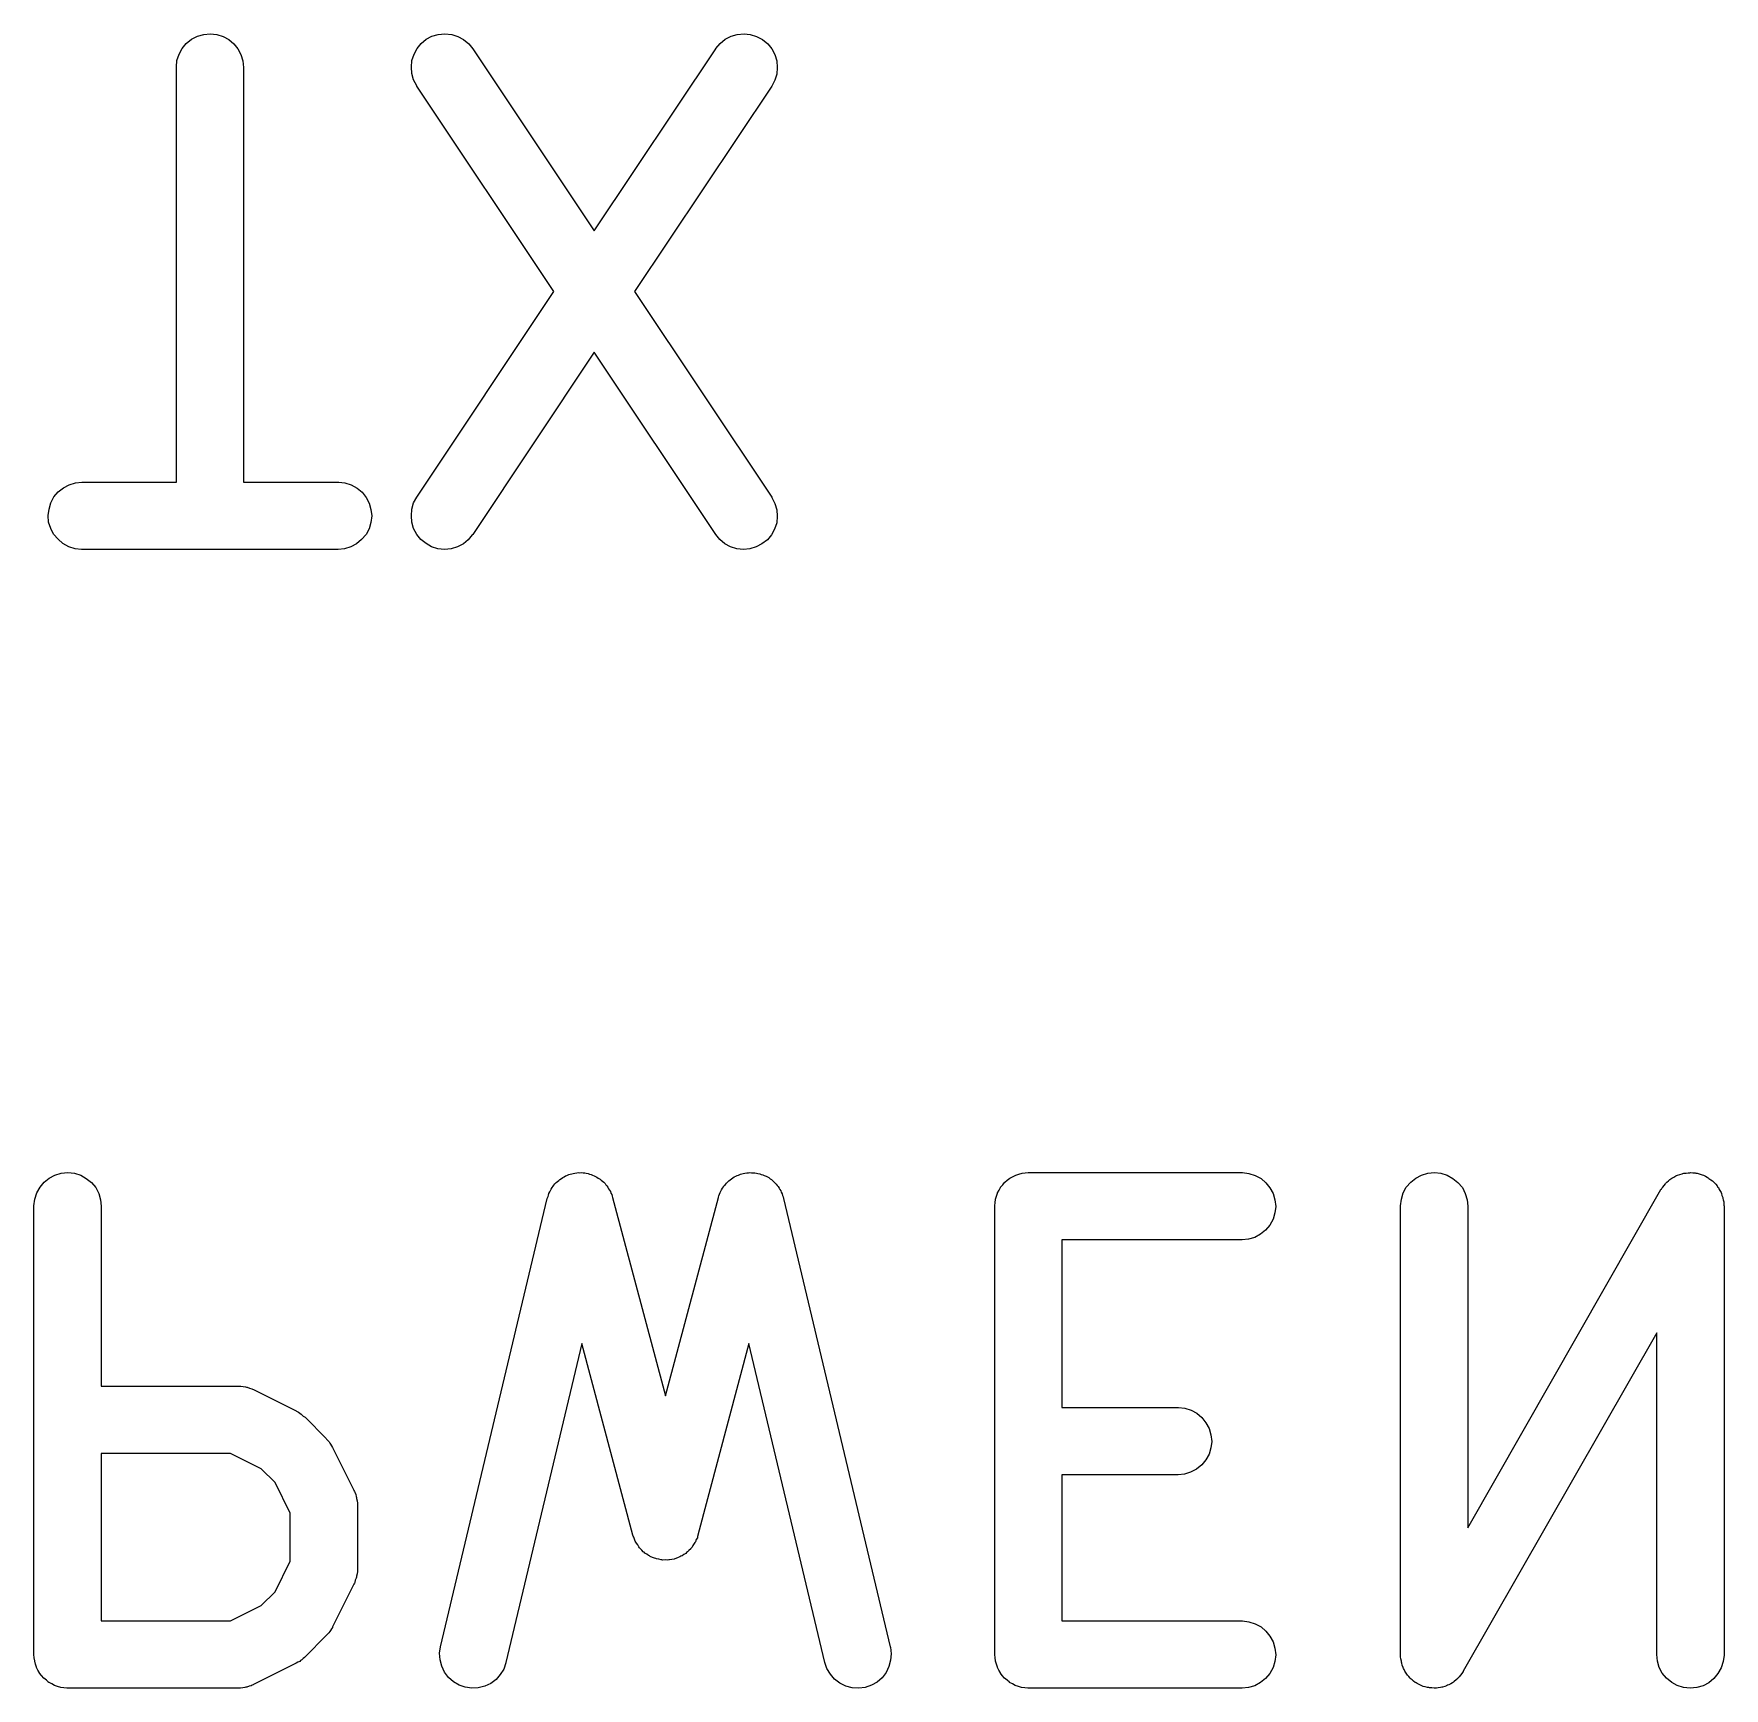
# Model space of a CAD drawing. Extents: x 103.5 to 118.5, y -88 to -79.
# Drawn here: x 103.525 to 107.295, y -87.999 to -84.309 of the extents above; entities that cross this region are included whole.
import ezdxf

# ---------------------------------------------------------------- set-up
doc = ezdxf.new("R2010")
doc.units = 0
doc.layers.add('BLACK', color=7, linetype='CONTINUOUS')

msp = doc.modelspace()

# ---------------------------------------------------------------- linework, layer by layer
at = {"layer": 'BLACK', "linetype": 'CONTINUOUS'}
for p, q in [((103.856, -84.3412), (103.865, -84.33)), ((103.865, -84.33), (103.877, -84.3209)), ((103.877, -84.3209), (103.89, -84.3141)), ((103.89, -84.3141), (103.904, -84.3099)), ((103.904, -84.3099), (103.918, -84.3086)), ((103.918, -84.3086), (103.933, -84.3102)), ((103.933, -84.3102), (103.947, -84.3145)), ((103.947, -84.3145), (103.96, -84.3214)), ((103.96, -84.3214), (103.971, -84.3308)), ((103.971, -84.3308), (103.98, -84.3421)), ((104.38, -84.3413), (104.389, -84.3301)), ((104.389, -84.3301), (104.4, -84.3209)), ((104.4, -84.3209), (104.413, -84.3141)), ((104.413, -84.3141), (104.427, -84.31)), ((104.427, -84.31), (104.442, -84.3086)), ((104.442, -84.3086), (104.457, -84.3101)), ((104.457, -84.3101), (104.471, -84.3144)), ((104.471, -84.3144), (104.483, -84.3214)), ((104.483, -84.3214), (104.495, -84.3307)), ((104.495, -84.3307), (104.504, -84.342)), ((105.046, -84.3411), (105.056, -84.33)), ((105.056, -84.33), (105.067, -84.3208)), ((105.067, -84.3208), (105.08, -84.314)), ((105.08, -84.314), (105.094, -84.3099)), ((105.094, -84.3099), (105.109, -84.3086)), ((105.109, -84.3086), (105.123, -84.3102)), ((105.123, -84.3102), (105.137, -84.3145)), ((105.137, -84.3145), (105.15, -84.3215)), ((105.15, -84.3215), (105.162, -84.3309)), ((105.162, -84.3309), (105.171, -84.3422)), ((103.843, -84.3826), (103.844, -84.368)), ((103.844, -84.368), (103.849, -84.3541)), ((103.849, -84.3541), (103.856, -84.3412)), ((103.98, -84.3421), (103.987, -84.355)), ((103.987, -84.355), (103.991, -84.3691)), ((103.991, -84.3691), (103.993, -84.3836)), ((104.367, -84.3827), (104.368, -84.3681)), ((104.368, -84.3681), (104.373, -84.3542)), ((104.373, -84.3542), (104.38, -84.3413)), ((104.504, -84.342), (104.775, -84.7484)), ((104.775, -84.7484), (105.046, -84.342)), ((105.046, -84.342), (105.046, -84.3411)), ((105.171, -84.3422), (105.178, -84.3551)), ((105.178, -84.3551), (105.182, -84.3692)), ((105.182, -84.3692), (105.183, -84.3837)), ((103.843, -84.3836), (103.843, -84.3826)), ((103.843, -85.3086), (103.843, -84.3836)), ((103.993, -84.3836), (103.993, -85.3086)), ((104.368, -84.3973), (104.367, -84.3827)), ((104.372, -84.4113), (104.368, -84.3973)), ((105.182, -84.3983), (105.178, -84.4123)), ((105.183, -84.3837), (105.182, -84.3983)), ((104.379, -84.4243), (104.372, -84.4113)), ((104.379, -84.4252), (104.379, -84.4243)), ((104.685, -84.8836), (104.379, -84.4252)), ((105.171, -84.4252), (104.865, -84.8836)), ((105.178, -84.4123), (105.171, -84.4252)), ((104.379, -85.342), (104.685, -84.8836)), ((104.865, -84.8836), (105.171, -85.342)), ((104.775, -85.0188), (104.504, -85.4252)), ((105.046, -85.4252), (104.775, -85.0188)), ((103.591, -85.3212), (103.604, -85.3143)), ((103.604, -85.3143), (103.618, -85.31)), ((103.618, -85.31), (103.632, -85.3086)), ((103.632, -85.3086), (103.843, -85.3086)), ((103.993, -85.3086), (104.204, -85.3086)), ((104.204, -85.3086), (104.205, -85.3086)), ((104.205, -85.3086), (104.219, -85.3103)), ((104.219, -85.3103), (104.233, -85.3147)), ((104.233, -85.3147), (104.246, -85.3217)), ((103.563, -85.3546), (103.57, -85.3417)), ((103.57, -85.3417), (103.579, -85.3304)), ((103.579, -85.3304), (103.591, -85.3212)), ((104.246, -85.3217), (104.257, -85.3311)), ((104.257, -85.3311), (104.266, -85.3426)), ((104.266, -85.3426), (104.273, -85.3555)), ((104.372, -85.3549), (104.379, -85.342)), ((105.171, -85.342), (105.171, -85.3429)), ((105.171, -85.3429), (105.178, -85.3559)), ((103.557, -85.3831), (103.559, -85.3685)), ((103.558, -85.3977), (103.557, -85.3831)), ((103.559, -85.3685), (103.563, -85.3546)), ((104.273, -85.3555), (104.277, -85.3696)), ((104.277, -85.3696), (104.279, -85.3841)), ((104.279, -85.3841), (104.277, -85.3987)), ((104.367, -85.3835), (104.368, -85.3689)), ((104.368, -85.3981), (104.367, -85.3835)), ((104.368, -85.3689), (104.372, -85.3549)), ((105.178, -85.3559), (105.182, -85.37)), ((105.182, -85.37), (105.183, -85.3845)), ((105.183, -85.3845), (105.182, -85.3991)), ((103.563, -85.4117), (103.558, -85.3977)), ((103.569, -85.4247), (103.563, -85.4117)), ((103.579, -85.4361), (103.569, -85.4247)), ((104.266, -85.4256), (104.256, -85.4368)), ((104.273, -85.4127), (104.266, -85.4256)), ((104.277, -85.3987), (104.273, -85.4127)), ((104.372, -85.4121), (104.368, -85.3981)), ((104.379, -85.425), (104.372, -85.4121)), ((104.388, -85.4364), (104.379, -85.425)), ((104.503, -85.4261), (104.494, -85.4373)), ((104.504, -85.4252), (104.503, -85.4261)), ((105.055, -85.4366), (105.046, -85.4252)), ((105.17, -85.4259), (105.161, -85.4371)), ((105.177, -85.4131), (105.17, -85.4259)), ((105.182, -85.3991), (105.177, -85.4131)), ((103.59, -85.4455), (103.579, -85.4361)), ((103.603, -85.4526), (103.59, -85.4455)), ((103.617, -85.457), (103.603, -85.4526)), ((103.631, -85.4586), (103.617, -85.457)), ((103.632, -85.4586), (103.631, -85.4586)), ((104.204, -85.4586), (103.632, -85.4586)), ((104.218, -85.4572), (104.204, -85.4586)), ((104.232, -85.453), (104.218, -85.4572)), ((104.245, -85.4461), (104.232, -85.453)), ((104.256, -85.4368), (104.245, -85.4461)), ((104.4, -85.4457), (104.388, -85.4364)), ((104.412, -85.4527), (104.4, -85.4457)), ((104.426, -85.4571), (104.412, -85.4527)), ((104.441, -85.4586), (104.426, -85.4571)), ((104.456, -85.4573), (104.441, -85.4586)), ((104.47, -85.4532), (104.456, -85.4573)), ((104.483, -85.4464), (104.47, -85.4532)), ((104.494, -85.4373), (104.483, -85.4464)), ((105.066, -85.4459), (105.055, -85.4366)), ((105.079, -85.4528), (105.066, -85.4459)), ((105.093, -85.4571), (105.079, -85.4528)), ((105.108, -85.4586), (105.093, -85.4571)), ((105.122, -85.4573), (105.108, -85.4586)), ((105.136, -85.4531), (105.122, -85.4573)), ((105.149, -85.4463), (105.136, -85.4531)), ((105.161, -85.4371), (105.149, -85.4463)), ((103.559, -86.8609), (103.572, -86.8541)), ((103.572, -86.8541), (103.586, -86.8499)), ((103.586, -86.8499), (103.601, -86.8486)), ((103.601, -86.8486), (103.616, -86.8502)), ((103.616, -86.8502), (103.63, -86.8545)), ((103.63, -86.8545), (103.642, -86.8614)), ((104.702, -86.8616), (104.705, -86.8593)), ((104.705, -86.8593), (104.708, -86.8579)), ((104.708, -86.8579), (104.711, -86.8561)), ((104.711, -86.8561), (104.714, -86.8547)), ((104.714, -86.8547), (104.718, -86.8531)), ((104.718, -86.8531), (104.721, -86.8522)), ((104.721, -86.8522), (104.725, -86.851)), ((104.725, -86.851), (104.728, -86.8504)), ((104.728, -86.8504), (104.732, -86.8495)), ((104.732, -86.8495), (104.736, -86.8493)), ((104.736, -86.8493), (104.739, -86.8487)), ((104.739, -86.8487), (104.743, -86.8489)), ((104.743, -86.8489), (104.747, -86.8487)), ((104.747, -86.8487), (104.75, -86.8492)), ((104.75, -86.8492), (104.754, -86.8493)), ((104.754, -86.8493), (104.757, -86.8502)), ((104.757, -86.8502), (104.761, -86.8508)), ((104.761, -86.8508), (104.764, -86.8519)), ((104.764, -86.8519), (104.768, -86.8527)), ((104.768, -86.8527), (104.771, -86.8544)), ((104.771, -86.8544), (104.775, -86.8556)), ((104.775, -86.8556), (104.778, -86.8574)), ((104.778, -86.8574), (104.781, -86.8588)), ((104.781, -86.8588), (104.784, -86.8611)), ((105.081, -86.8625), (105.084, -86.8605)), ((105.084, -86.8605), (105.087, -86.8583)), ((105.087, -86.8583), (105.091, -86.8569)), ((105.091, -86.8569), (105.094, -86.8552)), ((105.094, -86.8552), (105.097, -86.854)), ((105.097, -86.854), (105.101, -86.8524)), ((105.101, -86.8524), (105.104, -86.8516)), ((105.104, -86.8516), (105.107, -86.8505)), ((105.107, -86.8505), (105.111, -86.85)), ((105.111, -86.85), (105.115, -86.8492)), ((105.115, -86.8492), (105.119, -86.8491)), ((105.119, -86.8491), (105.122, -86.8487)), ((105.122, -86.8487), (105.126, -86.8489)), ((105.126, -86.8489), (105.13, -86.8488)), ((105.13, -86.8488), (105.133, -86.8494)), ((105.133, -86.8494), (105.137, -86.8496)), ((105.137, -86.8496), (105.14, -86.8506)), ((105.14, -86.8506), (105.144, -86.8513)), ((105.144, -86.8513), (105.147, -86.8525)), ((105.147, -86.8525), (105.151, -86.8534)), ((105.151, -86.8534), (105.154, -86.8551)), ((105.154, -86.8551), (105.158, -86.8565)), ((105.158, -86.8565), (105.161, -86.8584)), ((105.161, -86.8584), (105.164, -86.8599)), ((105.164, -86.8599), (105.167, -86.8622)), ((105.702, -86.8609), (105.709, -86.8576)), ((105.709, -86.8576), (105.715, -86.8543)), ((105.715, -86.8541), (105.722, -86.8521)), ((105.715, -86.8542), (105.715, -86.8541)), ((105.715, -86.8543), (105.715, -86.8542)), ((105.722, -86.8521), (105.729, -86.85)), ((105.729, -86.8499), (105.736, -86.8493)), ((105.729, -86.85), (105.729, -86.8499)), ((105.729, -86.85), (105.729, -86.85)), ((105.736, -86.8493), (105.743, -86.8486)), ((105.743, -86.8486), (106.22, -86.8486)), ((106.22, -86.8486), (106.221, -86.8486)), ((106.221, -86.8486), (106.235, -86.8503)), ((106.235, -86.8503), (106.249, -86.8547)), ((106.249, -86.8547), (106.262, -86.8617)), ((106.607, -86.8609), (106.62, -86.8541)), ((106.62, -86.8541), (106.634, -86.8499)), ((106.634, -86.8499), (106.649, -86.8486)), ((106.649, -86.8486), (106.663, -86.8502)), ((106.663, -86.8502), (106.677, -86.8545)), ((106.677, -86.8545), (106.69, -86.8614)), ((107.178, -86.8609), (107.183, -86.8586)), ((107.183, -86.8586), (107.187, -86.8561)), ((107.187, -86.8561), (107.189, -86.8552)), ((107.189, -86.8552), (107.191, -86.8541)), ((107.191, -86.8541), (107.196, -86.8527)), ((107.196, -86.8527), (107.201, -86.8511)), ((107.201, -86.8511), (107.203, -86.8507)), ((107.203, -86.8507), (107.205, -86.8499)), ((107.205, -86.8499), (107.21, -86.8495)), ((107.21, -86.8495), (107.215, -86.8488)), ((107.215, -86.8488), (107.218, -86.8488)), ((107.218, -86.8488), (107.22, -86.8486)), ((107.22, -86.8486), (107.225, -86.8491)), ((107.225, -86.8491), (107.23, -86.8493)), ((107.23, -86.8493), (107.232, -86.8499)), ((107.232, -86.8499), (107.235, -86.8502)), ((107.235, -86.8502), (107.239, -86.8516)), ((107.239, -86.8516), (107.244, -86.8527)), ((107.244, -86.8527), (107.246, -86.8537)), ((107.246, -86.8537), (107.249, -86.8545)), ((107.249, -86.8545), (107.253, -86.8568)), ((107.253, -86.8568), (107.257, -86.8588)), ((107.257, -86.8588), (107.259, -86.8602)), ((107.259, -86.8602), (107.261, -86.8614)), ((103.527, -86.908), (103.532, -86.8941)), ((103.532, -86.8941), (103.539, -86.8812)), ((103.539, -86.8812), (103.548, -86.87)), ((103.548, -86.87), (103.559, -86.8609)), ((103.642, -86.8614), (103.654, -86.8708)), ((103.654, -86.8708), (103.663, -86.8821)), ((103.663, -86.8821), (103.67, -86.895)), ((103.67, -86.895), (103.674, -86.9091)), ((104.673, -86.8986), (104.674, -86.8951)), ((104.674, -86.8951), (104.676, -86.8915)), ((104.676, -86.8915), (104.677, -86.8885)), ((104.677, -86.8885), (104.679, -86.8854)), ((104.679, -86.8854), (104.681, -86.8822)), ((104.681, -86.8822), (104.683, -86.8789)), ((104.683, -86.8789), (104.685, -86.8764)), ((104.685, -86.8764), (104.687, -86.8736)), ((104.687, -86.8736), (104.69, -86.8709)), ((104.69, -86.8709), (104.693, -86.8681)), ((104.693, -86.8681), (104.696, -86.866)), ((104.696, -86.866), (104.698, -86.8637)), ((104.698, -86.8637), (104.702, -86.8616)), ((104.784, -86.8611), (104.788, -86.8631)), ((104.788, -86.8631), (104.79, -86.8654)), ((104.79, -86.8654), (104.793, -86.8674)), ((104.793, -86.8674), (104.796, -86.8703)), ((104.796, -86.8703), (104.799, -86.8728)), ((104.799, -86.8728), (104.801, -86.8756)), ((104.801, -86.8756), (104.803, -86.8781)), ((104.803, -86.8781), (104.805, -86.8814)), ((104.805, -86.8814), (104.807, -86.8845)), ((104.807, -86.8845), (104.809, -86.8876)), ((104.809, -86.8876), (104.811, -86.8906)), ((104.811, -86.8906), (104.812, -86.8942)), ((104.812, -86.8942), (104.814, -86.8977)), ((104.814, -86.8977), (104.815, -86.901)), ((105.053, -86.9001), (105.054, -86.8967)), ((105.054, -86.8967), (105.056, -86.8933)), ((105.056, -86.8933), (105.057, -86.8897)), ((105.057, -86.8897), (105.059, -86.8867)), ((105.059, -86.8867), (105.061, -86.8836)), ((105.061, -86.8836), (105.063, -86.8806)), ((105.063, -86.8806), (105.065, -86.8773)), ((105.065, -86.8773), (105.068, -86.8748)), ((105.068, -86.8748), (105.07, -86.8721)), ((105.07, -86.8721), (105.073, -86.8695)), ((105.073, -86.8695), (105.075, -86.8667)), ((105.075, -86.8667), (105.078, -86.8647)), ((105.078, -86.8647), (105.081, -86.8625)), ((105.167, -86.8622), (105.17, -86.8643)), ((105.17, -86.8643), (105.173, -86.8667)), ((105.173, -86.8667), (105.175, -86.8688)), ((105.175, -86.8688), (105.178, -86.8717)), ((105.178, -86.8717), (105.181, -86.8743)), ((105.181, -86.8743), (105.183, -86.8772)), ((105.183, -86.8772), (105.185, -86.8798)), ((105.185, -86.8798), (105.187, -86.8831)), ((105.187, -86.8831), (105.189, -86.8863)), ((105.189, -86.8863), (105.191, -86.8894)), ((105.191, -86.8894), (105.192, -86.8924)), ((105.192, -86.8924), (105.194, -86.8961)), ((105.194, -86.8961), (105.195, -86.8996)), ((105.672, -86.9013), (105.674, -86.8946)), ((105.674, -86.8941), (105.678, -86.8879)), ((105.674, -86.8943), (105.674, -86.8941)), ((105.674, -86.8946), (105.674, -86.8943)), ((105.678, -86.8879), (105.681, -86.8817)), ((105.681, -86.8812), (105.686, -86.8758)), ((105.681, -86.8815), (105.681, -86.8812)), ((105.681, -86.8817), (105.681, -86.8815)), ((105.686, -86.8758), (105.69, -86.8704)), ((105.69, -86.8704), (105.691, -86.8702)), ((105.691, -86.87), (105.696, -86.8656)), ((105.691, -86.8702), (105.691, -86.87)), ((105.696, -86.8656), (105.702, -86.8611)), ((105.702, -86.861), (105.702, -86.8609)), ((105.702, -86.8611), (105.702, -86.861)), ((106.262, -86.8617), (106.273, -86.8711)), ((106.273, -86.8711), (106.282, -86.8826)), ((106.282, -86.8826), (106.289, -86.8955)), ((106.289, -86.8955), (106.293, -86.9096)), ((106.575, -86.908), (106.579, -86.8941)), ((106.579, -86.8941), (106.586, -86.8812)), ((106.586, -86.8812), (106.596, -86.87)), ((106.596, -86.87), (106.607, -86.8609)), ((106.69, -86.8614), (106.701, -86.8708)), ((106.701, -86.8708), (106.711, -86.8821)), ((106.711, -86.8821), (106.717, -86.895)), ((106.717, -86.895), (106.722, -86.9091)), ((106.723, -87.6412), (107.154, -86.8864)), ((107.154, -86.8864), (107.155, -86.8855)), ((107.155, -86.8855), (107.156, -86.8835)), ((107.156, -86.8835), (107.158, -86.8812)), ((107.158, -86.8812), (107.161, -86.8776)), ((107.161, -86.8776), (107.164, -86.8737)), ((107.164, -86.8737), (107.165, -86.872)), ((107.165, -86.872), (107.167, -86.87)), ((107.167, -86.87), (107.171, -86.867)), ((107.171, -86.867), (107.174, -86.8638)), ((107.174, -86.8638), (107.176, -86.8624)), ((107.176, -86.8624), (107.178, -86.8609)), ((107.261, -86.8614), (107.265, -86.8645)), ((107.265, -86.8645), (107.269, -86.8673)), ((107.269, -86.8673), (107.271, -86.8692)), ((107.271, -86.8692), (107.273, -86.8708)), ((107.273, -86.8708), (107.276, -86.8745)), ((107.276, -86.8745), (107.279, -86.878)), ((107.279, -86.878), (107.28, -86.8802)), ((107.28, -86.8802), (107.282, -86.8821)), ((107.282, -86.8821), (107.284, -86.8864)), ((107.284, -86.8864), (107.287, -86.8904)), ((107.287, -86.8904), (107.288, -86.8928)), ((107.288, -86.8928), (107.289, -86.895)), ((107.289, -86.895), (107.29, -86.8996)), ((103.525, -86.9226), (103.527, -86.908)), ((103.525, -86.9236), (103.525, -86.9226)), ((103.525, -87.9236), (103.525, -86.9236)), ((103.674, -86.9091), (103.675, -86.9236)), ((103.675, -86.9236), (103.675, -87.3248)), ((104.432, -87.9062), (104.67, -86.9062)), ((104.67, -86.9062), (104.671, -86.9052)), ((104.671, -86.9052), (104.672, -86.902)), ((104.672, -86.902), (104.673, -86.8986)), ((104.815, -86.901), (104.816, -86.9043)), ((104.816, -86.9043), (104.934, -87.3468)), ((104.934, -87.3468), (105.052, -86.9043)), ((105.052, -86.9033), (105.053, -86.9001)), ((105.052, -86.9043), (105.052, -86.9033)), ((105.195, -86.8996), (105.196, -86.903)), ((105.196, -86.903), (105.197, -86.9062)), ((105.197, -86.9062), (105.435, -87.9062)), ((105.668, -86.9226), (105.669, -86.9155)), ((105.668, -86.9231), (105.668, -86.9226)), ((105.668, -86.9236), (105.668, -86.9231)), ((105.668, -86.9231), (105.668, -86.9231)), ((105.668, -86.9231), (105.668, -86.9231)), ((105.668, -87.9236), (105.668, -86.9236)), ((105.669, -86.9155), (105.67, -86.9085)), ((105.67, -86.908), (105.672, -86.9013)), ((105.67, -86.9083), (105.67, -86.908)), ((105.67, -86.9085), (105.67, -86.9083)), ((106.293, -86.9096), (106.295, -86.9241)), ((106.295, -86.9241), (106.293, -86.9387)), ((106.573, -86.9226), (106.575, -86.908)), ((106.573, -86.9236), (106.573, -86.9226)), ((106.573, -87.9236), (106.573, -86.9236)), ((106.722, -86.9091), (106.723, -86.9236)), ((106.723, -86.9236), (106.723, -87.6412)), ((107.29, -86.8996), (107.292, -86.9041)), ((107.292, -86.9041), (107.292, -86.9066)), ((107.292, -86.9066), (107.293, -86.9091)), ((107.293, -86.9091), (107.294, -86.9138)), ((107.294, -86.9138), (107.294, -86.9186)), ((107.294, -86.9186), (107.294, -86.9211)), ((107.294, -86.9211), (107.295, -86.9236)), ((107.295, -86.9236), (107.295, -87.9236)), ((106.282, -86.9656), (106.272, -86.9768)), ((106.289, -86.9527), (106.282, -86.9656)), ((106.293, -86.9387), (106.289, -86.9527)), ((106.22, -86.9986), (105.818, -86.9986)), ((105.818, -86.9986), (105.818, -87.3724)), ((106.234, -86.9972), (106.22, -86.9986)), ((106.248, -86.993), (106.234, -86.9972)), ((106.261, -86.9861), (106.248, -86.993)), ((106.272, -86.9768), (106.261, -86.9861)), ((104.747, -87.2301), (104.578, -87.941)), ((104.861, -87.6572), (104.747, -87.2301)), ((105.12, -87.2301), (105.006, -87.6572)), ((105.289, -87.941), (105.12, -87.2301)), ((107.145, -87.206), (106.713, -87.9608)), ((107.145, -87.9236), (107.145, -87.206)), ((103.675, -87.3248), (103.981, -87.3248)), ((103.981, -87.3248), (103.982, -87.3248)), ((103.982, -87.3248), (103.985, -87.3251)), ((103.985, -87.3251), (103.987, -87.325)), ((103.987, -87.325), (103.992, -87.3259)), ((103.992, -87.3259), (103.997, -87.3264)), ((103.997, -87.3264), (103.999, -87.3271)), ((103.999, -87.3271), (104.001, -87.3275)), ((104.001, -87.3275), (104.006, -87.3293)), ((104.006, -87.3293), (104.011, -87.3309)), ((104.011, -87.3309), (104.013, -87.3319)), ((104.013, -87.3319), (104.015, -87.3327)), ((104.015, -87.3327), (104.11, -87.3803)), ((104.11, -87.3803), (104.111, -87.3808)), ((104.111, -87.3808), (104.115, -87.3831)), ((104.115, -87.3831), (104.118, -87.3851)), ((104.118, -87.3851), (104.121, -87.3871)), ((104.121, -87.3871), (104.123, -87.3888)), ((105.818, -87.3724), (106.077, -87.3724)), ((106.077, -87.3724), (106.078, -87.3724)), ((106.078, -87.3724), (106.092, -87.3741)), ((106.092, -87.3741), (106.106, -87.3785)), ((106.106, -87.3785), (106.119, -87.3855)), ((106.119, -87.3855), (106.13, -87.395)), ((104.123, -87.3888), (104.126, -87.3917)), ((104.126, -87.3917), (104.13, -87.3944)), ((104.13, -87.3944), (104.177, -87.442)), ((106.13, -87.395), (106.139, -87.4064)), ((106.139, -87.4064), (106.146, -87.4193)), ((106.146, -87.4193), (106.15, -87.4334)), ((104.177, -87.442), (104.178, -87.4428)), ((104.178, -87.4428), (104.181, -87.4461)), ((104.181, -87.4461), (104.184, -87.4491)), ((104.184, -87.4491), (104.185, -87.4518)), ((104.185, -87.4518), (104.187, -87.4542)), ((104.187, -87.4542), (104.189, -87.4579)), ((104.189, -87.4579), (104.191, -87.4615)), ((104.191, -87.4615), (104.239, -87.5567)), ((106.15, -87.4625), (106.146, -87.4765)), ((106.15, -87.4334), (106.152, -87.448)), ((106.152, -87.448), (106.15, -87.4625)), ((103.675, -87.4748), (103.675, -87.8486)), ((103.964, -87.4748), (103.675, -87.4748)), ((104.032, -87.5091), (103.964, -87.4748)), ((106.13, -87.5006), (106.118, -87.5099)), ((106.139, -87.4894), (106.13, -87.5006)), ((106.146, -87.4765), (106.139, -87.4894)), ((104.063, -87.5395), (104.032, -87.5091)), ((106.077, -87.5224), (105.818, -87.5224)), ((105.818, -87.5224), (105.818, -87.8486)), ((106.091, -87.521), (106.077, -87.5224)), ((106.105, -87.5168), (106.091, -87.521)), ((106.118, -87.5099), (106.105, -87.5168)), ((104.097, -87.608), (104.063, -87.5395)), ((104.239, -87.5567), (104.239, -87.5577)), ((104.239, -87.5577), (104.24, -87.5598)), ((104.24, -87.5598), (104.241, -87.5617)), ((104.241, -87.5617), (104.243, -87.5666)), ((104.243, -87.5666), (104.244, -87.5714)), ((104.244, -87.5714), (104.245, -87.5736)), ((104.245, -87.5736), (104.245, -87.5757)), ((104.245, -87.5757), (104.246, -87.5808)), ((104.097, -87.7154), (104.097, -87.608)), ((104.246, -87.5808), (104.247, -87.5859)), ((104.247, -87.5859), (104.247, -87.5881)), ((104.247, -87.5881), (104.247, -87.5903)), ((104.247, -87.5903), (104.247, -87.7331)), ((104.862, -87.6595), (104.861, -87.6572)), ((104.863, -87.6619), (104.862, -87.6595)), ((104.865, -87.6664), (104.863, -87.6619)), ((104.866, -87.6709), (104.865, -87.6664)), ((104.868, -87.673), (104.866, -87.6709)), ((104.869, -87.6753), (104.868, -87.673)), ((104.872, -87.6792), (104.869, -87.6753)), ((104.874, -87.6834), (104.872, -87.6792)), ((104.876, -87.6852), (104.874, -87.6834)), ((104.877, -87.6872), (104.876, -87.6852)), ((104.881, -87.6905), (104.877, -87.6872)), ((104.99, -87.688), (104.986, -87.6913)), ((104.991, -87.686), (104.99, -87.688)), ((104.993, -87.6842), (104.991, -87.686)), ((104.995, -87.6801), (104.993, -87.6842)), ((104.998, -87.6762), (104.995, -87.6801)), ((104.999, -87.6739), (104.998, -87.6762)), ((105.001, -87.6719), (104.999, -87.6739)), ((105.002, -87.6673), (105.001, -87.6719)), ((105.005, -87.6629), (105.002, -87.6673)), ((105.006, -87.6582), (105.005, -87.6605)), ((105.005, -87.6605), (105.005, -87.6629)), ((105.006, -87.6572), (105.006, -87.6582)), ((104.063, -87.784), (104.097, -87.7154)), ((104.884, -87.6941), (104.881, -87.6905)), ((104.886, -87.6955), (104.884, -87.6941)), ((104.888, -87.6972), (104.886, -87.6955)), ((104.892, -87.6998), (104.888, -87.6972)), ((104.896, -87.7027), (104.892, -87.6998)), ((104.898, -87.7037), (104.896, -87.7027)), ((104.9, -87.705), (104.898, -87.7037)), ((104.905, -87.7068), (104.9, -87.705)), ((104.909, -87.7088), (104.905, -87.7068)), ((104.912, -87.7094), (104.909, -87.7088)), ((104.914, -87.7102), (104.912, -87.7094)), ((104.919, -87.7111), (104.914, -87.7102)), ((104.924, -87.7122), (104.919, -87.7111)), ((104.926, -87.7123), (104.924, -87.7122)), ((104.928, -87.7127), (104.926, -87.7123)), ((104.933, -87.7126), (104.928, -87.7127)), ((104.938, -87.7128), (104.933, -87.7126)), ((104.941, -87.7124), (104.938, -87.7128)), ((104.943, -87.7123), (104.941, -87.7124)), ((104.948, -87.7113), (104.943, -87.7123)), ((104.953, -87.7105), (104.948, -87.7113)), ((104.955, -87.7097), (104.953, -87.7105)), ((104.957, -87.7091), (104.955, -87.7097)), ((104.962, -87.7072), (104.957, -87.7091)), ((104.966, -87.7055), (104.962, -87.7072)), ((104.968, -87.7042), (104.966, -87.7055)), ((104.971, -87.7032), (104.968, -87.7042)), ((104.975, -87.7004), (104.971, -87.7032)), ((104.979, -87.6979), (104.975, -87.7004)), ((104.981, -87.6962), (104.979, -87.6979)), ((104.983, -87.6948), (104.981, -87.6962)), ((104.986, -87.6913), (104.983, -87.6948)), ((104.24, -87.7646), (104.239, -87.7667)), ((104.241, -87.7627), (104.24, -87.7646)), ((104.242, -87.7578), (104.241, -87.7627)), ((104.244, -87.753), (104.242, -87.7578)), ((104.245, -87.7508), (104.244, -87.753)), ((104.246, -87.7436), (104.245, -87.7487)), ((104.245, -87.7487), (104.245, -87.7508)), ((104.247, -87.7386), (104.246, -87.7436)), ((104.247, -87.7331), (104.247, -87.7342)), ((104.247, -87.7342), (104.247, -87.7364)), ((104.247, -87.7364), (104.247, -87.7386)), ((104.032, -87.8144), (104.063, -87.784)), ((104.239, -87.7667), (104.191, -87.8619)), ((103.964, -87.8486), (104.032, -87.8144)), ((103.675, -87.8486), (103.964, -87.8486)), ((104.18, -87.8782), (104.177, -87.8814)), ((104.183, -87.8751), (104.18, -87.8782)), ((104.185, -87.8725), (104.183, -87.8751)), ((104.187, -87.8701), (104.185, -87.8725)), ((104.189, -87.8664), (104.187, -87.8701)), ((104.191, -87.8629), (104.189, -87.8664)), ((104.191, -87.8619), (104.191, -87.8629)), ((105.818, -87.8486), (106.22, -87.8486)), ((106.22, -87.8486), (106.221, -87.8486)), ((106.221, -87.8486), (106.235, -87.8503)), ((106.235, -87.8503), (106.249, -87.8547)), ((106.249, -87.8547), (106.262, -87.8617)), ((106.262, -87.8617), (106.273, -87.8711)), ((106.273, -87.8711), (106.282, -87.8826)), ((104.177, -87.8814), (104.13, -87.929)), ((104.43, -87.9207), (104.432, -87.9062)), ((105.435, -87.9062), (105.436, -87.9073)), ((105.436, -87.9073), (105.437, -87.9218)), ((106.282, -87.8826), (106.289, -87.8955)), ((106.289, -87.8955), (106.293, -87.9096)), ((106.293, -87.9096), (106.295, -87.9241)), ((103.526, -87.9306), (103.525, -87.9236)), ((103.527, -87.9377), (103.526, -87.9306)), ((103.527, -87.9379), (103.527, -87.9377)), ((103.527, -87.9382), (103.527, -87.9379)), ((103.529, -87.9449), (103.527, -87.9382)), ((103.531, -87.9517), (103.529, -87.9449)), ((103.531, -87.9519), (103.531, -87.9517)), ((103.531, -87.9522), (103.531, -87.9519)), ((103.534, -87.9584), (103.531, -87.9522)), ((104.11, -87.9431), (104.015, -87.9907)), ((104.114, -87.9408), (104.11, -87.9431)), ((104.118, -87.9389), (104.114, -87.9408)), ((104.12, -87.937), (104.118, -87.9389)), ((104.123, -87.9353), (104.12, -87.937)), ((104.126, -87.9324), (104.123, -87.9353)), ((104.129, -87.9298), (104.126, -87.9324)), ((104.13, -87.929), (104.129, -87.9298)), ((104.431, -87.9354), (104.43, -87.9207)), ((104.435, -87.9495), (104.431, -87.9354)), ((104.441, -87.9627), (104.435, -87.9495)), ((104.578, -87.942), (104.573, -87.9558)), ((104.578, -87.941), (104.578, -87.942)), ((105.294, -87.9548), (105.289, -87.941)), ((105.432, -87.9505), (105.426, -87.9636)), ((105.436, -87.9364), (105.432, -87.9505)), ((105.437, -87.9218), (105.436, -87.9364)), ((105.669, -87.9306), (105.668, -87.9236)), ((105.67, -87.9377), (105.669, -87.9306)), ((105.67, -87.9379), (105.67, -87.9377)), ((105.67, -87.9382), (105.67, -87.9379)), ((105.672, -87.9449), (105.67, -87.9382)), ((105.674, -87.9517), (105.672, -87.9449)), ((105.674, -87.9519), (105.674, -87.9517)), ((105.674, -87.9522), (105.674, -87.9519)), ((105.677, -87.9584), (105.674, -87.9522)), ((106.289, -87.9527), (106.282, -87.9656)), ((106.293, -87.9387), (106.289, -87.9527)), ((106.295, -87.9241), (106.293, -87.9387)), ((106.573, -87.9261), (106.573, -87.9236)), ((106.573, -87.9287), (106.573, -87.9261)), ((106.574, -87.9334), (106.573, -87.9287)), ((106.575, -87.9382), (106.574, -87.9334)), ((106.575, -87.9406), (106.575, -87.9382)), ((106.576, -87.9431), (106.575, -87.9406)), ((106.577, -87.9476), (106.576, -87.9431)), ((106.579, -87.9522), (106.577, -87.9476)), ((106.58, -87.9544), (106.579, -87.9522)), ((107.146, -87.9382), (107.145, -87.9236)), ((107.15, -87.9522), (107.146, -87.9382)), ((107.157, -87.9651), (107.15, -87.9522)), ((107.288, -87.9532), (107.281, -87.966)), ((107.293, -87.9392), (107.288, -87.9532)), ((107.295, -87.9247), (107.293, -87.9392)), ((107.295, -87.9236), (107.295, -87.9247)), ((103.538, -87.9647), (103.534, -87.9584)), ((103.538, -87.9649), (103.538, -87.9647)), ((103.538, -87.9651), (103.538, -87.9649)), ((103.542, -87.9706), (103.538, -87.9651)), ((103.547, -87.9761), (103.542, -87.9706)), ((103.547, -87.9763), (103.547, -87.9761)), ((103.547, -87.9765), (103.547, -87.9763)), ((103.553, -87.981), (103.547, -87.9765)), ((103.558, -87.9855), (103.553, -87.981)), ((103.558, -87.9856), (103.558, -87.9855)), ((103.559, -87.9858), (103.558, -87.9856)), ((103.565, -87.9891), (103.559, -87.9858)), ((103.571, -87.9926), (103.565, -87.9891)), ((104.014, -87.9912), (104.012, -87.9919)), ((104.015, -87.9907), (104.014, -87.9912)), ((104.45, -87.9744), (104.441, -87.9627)), ((104.461, -87.9841), (104.45, -87.9744)), ((104.474, -87.9916), (104.461, -87.9841)), ((104.487, -87.9965), (104.474, -87.9916)), ((104.544, -87.9879), (104.531, -87.9942)), ((104.556, -87.9792), (104.544, -87.9879)), ((104.565, -87.9683), (104.556, -87.9792)), ((104.573, -87.9558), (104.565, -87.9683)), ((105.302, -87.9675), (105.294, -87.9548)), ((105.311, -87.9785), (105.302, -87.9675)), ((105.323, -87.9874), (105.311, -87.9785)), ((105.336, -87.9938), (105.323, -87.9874)), ((105.406, -87.9848), (105.393, -87.992)), ((105.417, -87.9752), (105.406, -87.9848)), ((105.426, -87.9636), (105.417, -87.9752)), ((105.681, -87.9647), (105.677, -87.9584)), ((105.681, -87.9649), (105.681, -87.9647)), ((105.681, -87.9651), (105.681, -87.9649)), ((105.685, -87.9706), (105.681, -87.9651)), ((105.69, -87.9761), (105.685, -87.9706)), ((105.69, -87.9763), (105.69, -87.9761)), ((105.69, -87.9765), (105.69, -87.9763)), ((105.696, -87.981), (105.69, -87.9765)), ((105.701, -87.9855), (105.696, -87.981)), ((105.701, -87.9856), (105.701, -87.9855)), ((105.701, -87.9858), (105.701, -87.9856)), ((105.708, -87.9891), (105.701, -87.9858)), ((105.714, -87.9926), (105.708, -87.9891)), ((106.261, -87.9861), (106.248, -87.993)), ((106.272, -87.9768), (106.261, -87.9861)), ((106.282, -87.9656), (106.272, -87.9768)), ((106.581, -87.9568), (106.58, -87.9544)), ((106.583, -87.9609), (106.581, -87.9568)), ((106.586, -87.9651), (106.583, -87.9609)), ((106.587, -87.9671), (106.586, -87.9651)), ((106.589, -87.9692), (106.587, -87.9671)), ((106.592, -87.9727), (106.589, -87.9692)), ((106.595, -87.9765), (106.592, -87.9727)), ((106.597, -87.9781), (106.595, -87.9765)), ((106.599, -87.9799), (106.597, -87.9781)), ((106.602, -87.9827), (106.599, -87.9799)), ((106.606, -87.9858), (106.602, -87.9827)), ((106.608, -87.987), (106.606, -87.9858)), ((106.61, -87.9885), (106.608, -87.987)), ((106.615, -87.9905), (106.61, -87.9885)), ((106.619, -87.9928), (106.615, -87.9905)), ((106.681, -87.9911), (106.678, -87.992)), ((106.685, -87.9886), (106.681, -87.9911)), ((106.689, -87.9864), (106.685, -87.9886)), ((106.691, -87.9848), (106.689, -87.9864)), ((106.693, -87.9835), (106.691, -87.9848)), ((106.697, -87.9802), (106.693, -87.9835)), ((106.701, -87.9772), (106.697, -87.9802)), ((106.702, -87.9753), (106.701, -87.9772)), ((106.704, -87.9736), (106.702, -87.9753)), ((106.707, -87.9697), (106.704, -87.9736)), ((106.71, -87.966), (106.707, -87.9697)), ((106.711, -87.9638), (106.71, -87.966)), ((106.713, -87.9617), (106.711, -87.9638)), ((106.713, -87.9608), (106.713, -87.9617)), ((107.166, -87.9765), (107.157, -87.9651)), ((107.178, -87.9858), (107.166, -87.9765)), ((107.19, -87.9928), (107.178, -87.9858)), ((107.261, -87.9864), (107.248, -87.9932)), ((107.272, -87.9772), (107.261, -87.9864)), ((107.281, -87.966), (107.272, -87.9772)), ((103.571, -87.9928), (103.571, -87.9926)), ((103.571, -87.9926), (103.571, -87.9926)), ((103.578, -87.9949), (103.571, -87.9928)), ((103.585, -87.997), (103.578, -87.9949)), ((103.585, -87.9971), (103.585, -87.997)), ((103.585, -87.997), (103.585, -87.997)), ((103.592, -87.9978), (103.585, -87.9971)), ((103.599, -87.9986), (103.592, -87.9978)), ((103.6, -87.9986), (103.599, -87.9986)), ((103.981, -87.9986), (103.6, -87.9986)), ((103.6, -87.9986), (103.6, -87.9986)), ((103.6, -87.9986), (103.6, -87.9986)), ((103.6, -87.9986), (103.6, -87.9986)), ((103.984, -87.9984), (103.981, -87.9986)), ((103.986, -87.9985), (103.984, -87.9984)), ((103.991, -87.9977), (103.986, -87.9985)), ((103.996, -87.9972), (103.991, -87.9977)), ((103.998, -87.9966), (103.996, -87.9972)), ((104, -87.9962), (103.998, -87.9966)), ((104.005, -87.9944), (104, -87.9962)), ((104.01, -87.993), (104.005, -87.9944)), ((104.012, -87.9919), (104.01, -87.993)), ((104.502, -87.9985), (104.487, -87.9965)), ((104.516, -87.9978), (104.502, -87.9985)), ((104.531, -87.9942), (104.516, -87.9978)), ((105.35, -87.9976), (105.336, -87.9938)), ((105.365, -87.9986), (105.35, -87.9976)), ((105.379, -87.9967), (105.365, -87.9986)), ((105.393, -87.992), (105.379, -87.9967)), ((105.714, -87.9928), (105.714, -87.9926)), ((105.714, -87.9926), (105.714, -87.9926)), ((105.721, -87.9949), (105.714, -87.9928)), ((105.728, -87.997), (105.721, -87.9949)), ((105.728, -87.9971), (105.728, -87.997)), ((105.728, -87.997), (105.728, -87.997)), ((105.735, -87.9978), (105.728, -87.9971)), ((105.742, -87.9986), (105.735, -87.9978)), ((105.743, -87.9986), (105.742, -87.9986)), ((106.22, -87.9986), (105.743, -87.9986)), ((105.743, -87.9986), (105.743, -87.9986)), ((105.743, -87.9986), (105.743, -87.9986)), ((105.743, -87.9986), (105.743, -87.9986)), ((106.234, -87.9972), (106.22, -87.9986)), ((106.248, -87.993), (106.234, -87.9972)), ((106.621, -87.9935), (106.619, -87.9928)), ((106.624, -87.9946), (106.621, -87.9935)), ((106.628, -87.9957), (106.624, -87.9946)), ((106.633, -87.9971), (106.628, -87.9957)), ((106.636, -87.9974), (106.633, -87.9971)), ((106.638, -87.9979), (106.636, -87.9974)), ((106.643, -87.9981), (106.638, -87.9979)), ((106.648, -87.9986), (106.643, -87.9981)), ((106.65, -87.9984), (106.648, -87.9986)), ((106.653, -87.9985), (106.65, -87.9984)), ((106.657, -87.9977), (106.653, -87.9985)), ((106.662, -87.9973), (106.657, -87.9977)), ((106.665, -87.9966), (106.662, -87.9973)), ((106.667, -87.9962), (106.665, -87.9966)), ((106.672, -87.9945), (106.667, -87.9962)), ((106.676, -87.9932), (106.672, -87.9945)), ((106.678, -87.992), (106.676, -87.9932)), ((107.204, -87.9971), (107.19, -87.9928)), ((107.219, -87.9986), (107.204, -87.9971)), ((107.234, -87.9973), (107.219, -87.9986)), ((107.248, -87.9932), (107.234, -87.9973))]:
    msp.add_line(p, q, dxfattribs=at)

doc.saveas('drawing.dxf')
